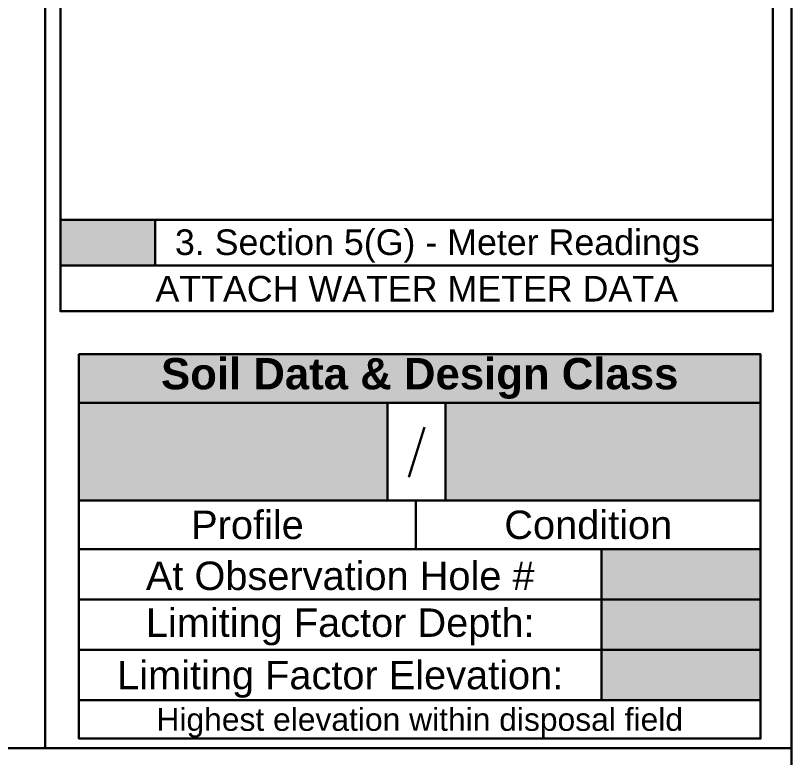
# Paper-space layout 'HHE_200_PG2' of a CAD drawing. Extents: x 0.2 to 8.2, y 0.2 to 10.8.
# Drawn here: x 5.478 to 8.206, y 5.535 to 8.144 of the extents above; entities that cross this region are included whole.
import ezdxf
from ezdxf.enums import TextEntityAlignment as Align

# ---------------------------------------------------------------- set-up
doc = ezdxf.new("R2010")
doc.units = 0
doc.header["$MEASUREMENT"] = 0
doc.layers.add('FORM_HHE-200', color=7, linetype='Continuous', lineweight=30)
doc.styles.add('ARIAL', font='ARIAL.TTF')

psp = doc.layouts.new('HHE_200_PG2')

# ---------------------------------------------------------------- hatches: boundary and pattern name
at = {"layer": 'FORM_HHE-200', "true_color": 0xf5f5f5}
psp.add_hatch(color=7, dxfattribs=at).paths.add_polyline_path([(5.969, 7.426), (5.636, 7.426), (5.636, 7.265), (5.969, 7.265)])
at = {"layer": 'FORM_HHE-200'}
psp.add_hatch(color=7, dxfattribs=at).paths.add_polyline_path([(8.0971, 6.9531), (5.7011, 6.9531), (5.7011, 6.7822), (8.0971, 6.7822)])
at = {"layer": 'FORM_HHE-200', "true_color": 0xf5f5f5}
h = psp.add_hatch(color=7, dxfattribs=at)
h.paths.add_polyline_path([(8.0971, 6.7822), (6.99, 6.7822), (6.99, 6.438), (8.0971, 6.438)])
h.paths.add_polyline_path([(6.786, 6.7822), (5.7011, 6.7822), (5.7011, 6.438), (6.786, 6.438)])
h = psp.add_hatch(color=7, dxfattribs=at)
h.paths.add_polyline_path([(7.538, 6.267), (7.538, 6.09), (8.0971, 6.09), (8.0971, 6.267)])
h.paths.add_polyline_path([(8.0971, 5.9129), (8.0971, 6.09), (7.538, 6.09), (7.538, 5.9129)])
h.paths.add_polyline_path([(8.0971, 5.7358), (8.0971, 5.9129), (7.538, 5.9129), (7.538, 5.7358)])

# ---------------------------------------------------------------- linework, layer by layer
at = {"layer": 'FORM_HHE-200'}
for points in [[(0.308, 9.808), (8.206, 9.808), (8.206, 1.154), (0.308, 1.154)], [(5.636, 9.746), (8.141, 9.746), (8.141, 7.104), (5.636, 7.104)], [(5.7011, 6.9531), (8.0971, 6.9531), (8.0971, 5.6011), (5.7011, 5.6011)]]:
    psp.add_lwpolyline(points, close=True, dxfattribs=at)
for points in [[(5.582, 9.808), (5.582, 5.5675)], [(5.636, 7.426), (8.141, 7.426)], [(5.969, 7.426), (5.969, 7.265)], [(5.636, 7.265), (8.141, 7.265)], [(5.7011, 6.7822), (8.0971, 6.7822)], [(6.786, 6.7822), (6.786, 6.438)], [(6.99, 6.7822), (6.99, 6.438)], [(6.916, 6.696), (6.8611, 6.5204)], [(5.7011, 6.438), (8.0971, 6.438)], [(6.886, 6.438), (6.886, 6.267)], [(5.7011, 6.267), (8.0971, 6.267)], [(7.538, 6.267), (7.538, 5.7358)], [(5.7011, 6.09), (8.0971, 6.09)], [(5.7011, 5.9129), (8.0971, 5.9129)], [(5.7011, 5.7358), (8.0971, 5.7358)], [(2.9415, 5.5675), (5.582, 5.5675), (8.206, 5.5675)]]:
    psp.add_lwpolyline(points, dxfattribs=at)

# ---------------------------------------------------------------- texts
at = {"layer": 'FORM_HHE-200', "style": 'ARIAL'}
psp.add_text('3. Section 5(G) - Meter Readings', height=0.09, dxfattribs=at).set_placement((6.0385, 7.347), align=Align.MIDDLE_LEFT)
for s, height, p in [('ATTACH WATER METER DATA', 0.09, (6.8885, 7.1834)), ('Profile', 0.1, (6.2936, 6.3531)), ('Condition', 0.1, (7.4916, 6.3531)), ('At Observation Hole #', 0.1, (6.6196, 6.1738)), ('Limiting Factor Depth:', 0.1, (6.6196, 6.009)), ('Limiting Factor Elevation:', 0.1, (6.6196, 5.8246)), ('Highest elevation within disposal field', 0.08, (6.8991, 5.6685))]:
    psp.add_text(s, height=height, dxfattribs=at).set_placement(p, align=Align.MIDDLE_CENTER)
at = {"layer": 'FORM_HHE-200', "color": 7, "true_color": 0xffffff, "insert": (6.8991, 6.8677), "char_height": 0.11, "attachment_point": 5, "style": 'ARIAL'}
psp.add_mtext('\\fArial|b1|i0|c0|p34;Soil Data & Design Class', dxfattribs=at)

doc.saveas('drawing.dxf')
